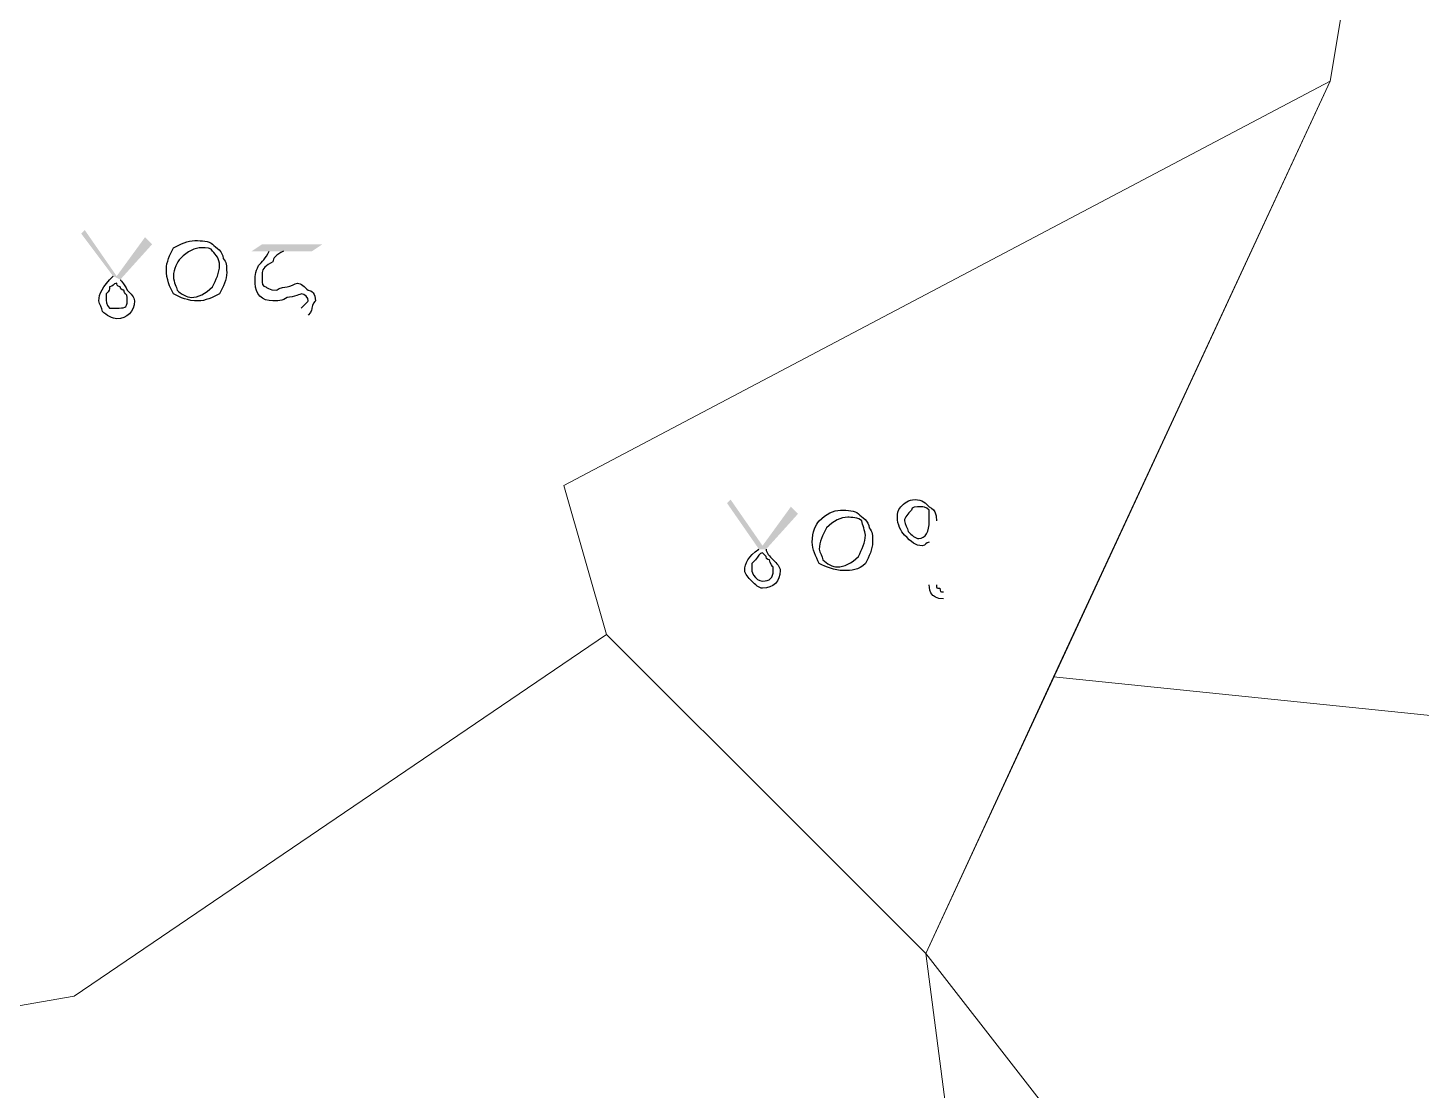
# Model space of a CAD drawing. Header units: inches. Extents: x -9985691 to 3643, y -3270716 to 4788.
# Drawn here: x -4980565.3 to -4980238.1, y -3259167.6 to -3258918 of the extents above; entities that cross this region are included whole.
import ezdxf

# ---------------------------------------------------------------- set-up
doc = ezdxf.new("R2010")
doc.units = ezdxf.units.IN
doc.header["$LTSCALE"] = 2
doc.header["$MEASUREMENT"] = 0
doc.layers.add('PDF_Geometry', color=7, linetype='CONTINUOUS')
doc.layers.add('PDF_Solid Fills', color=7, linetype='CONTINUOUS')

msp = doc.modelspace()

# ---------------------------------------------------------------- hatches: boundary and pattern name
at = {"layer": 'PDF_Solid Fills', "transparency": 33554559}
h = msp.add_hatch(color=256, dxfattribs=at)
h.paths.add_polyline_path([(-4980545.26, -3258976.32), (-4980552.76, -3258966.32), (-4980551.93, -3258965.48), (-4980544.43, -3258976.32), (-4980537.76, -3258967.15), (-4980536.1, -3258968.82), (-4980543.6, -3258977.15)], flags=0)
h.paths.add_polyline_path([(-4980508.6, -3258970.48), (-4980512.76, -3258970.48), (-4980510.26, -3258968.82), (-4980496.1, -3258968.82), (-4980498.6, -3258970.48), (-4980505.26, -3258970.48)], flags=0)
h.paths.add_polyline_path([(-4980499.43, -3258985.48), (-4980501.1, -3258983.82)], flags=0)
h = msp.add_hatch(color=256, dxfattribs=at)
h.paths.add_polyline_path([(-4980545.26, -3258976.32), (-4980552.76, -3258966.32), (-4980551.93, -3258965.48), (-4980544.43, -3258976.32), (-4980537.76, -3258967.15), (-4980536.1, -3258968.82), (-4980543.6, -3258977.15)], flags=0)
h.paths.add_polyline_path([(-4980508.6, -3258970.48), (-4980512.76, -3258970.48), (-4980510.26, -3258968.82), (-4980496.1, -3258968.82), (-4980498.6, -3258970.48), (-4980505.26, -3258970.48)], flags=0)
h.paths.add_polyline_path([(-4980499.43, -3258985.48), (-4980501.1, -3258983.82)], flags=0)
h = msp.add_hatch(color=256, dxfattribs=at)
h.paths.add_polyline_path([(-4980393.6, -3259040.48), (-4980401.1, -3259029.65), (-4980400.26, -3259028.82), (-4980392.76, -3259039.65), (-4980386.1, -3259030.48), (-4980384.43, -3259032.15), (-4980391.93, -3259040.48)], flags=0)
h.paths.add_polyline_path([(-4980351.93, -3259033.82), (-4980351.93, -3259048.82)], flags=0)
h.paths.add_polyline_path([(-4980350.26, -3259050.48), (-4980350.26, -3259052.15)], flags=0)
h = msp.add_hatch(color=256, dxfattribs=at)
h.paths.add_polyline_path([(-4980393.6, -3259040.48), (-4980401.1, -3259029.65), (-4980400.26, -3259028.82), (-4980392.76, -3259039.65), (-4980386.1, -3259030.48), (-4980384.43, -3259032.15), (-4980391.93, -3259040.48)], flags=0)
h.paths.add_polyline_path([(-4980351.93, -3259033.82), (-4980351.93, -3259048.82)], flags=0)
h.paths.add_polyline_path([(-4980350.26, -3259050.48), (-4980350.26, -3259052.15)], flags=0)

# ---------------------------------------------------------------- linework, layer by layer
at = {"layer": 'PDF_Geometry', "lineweight": 9}
for points in [[(-4980244.43, -3258875.48), (-4980254.43, -3258900.48), (-4980259.43, -3258930.48), (-4980439.43, -3259025.48), (-4980429.43, -3259060.48), (-4980554.43, -3259145.48), (-4980669.43, -3259165.48), (-4980724.43, -3258830.48), (-4980254.43, -3258740.48), (-4980244.43, -3258805.48)], [(-4980244.43, -3258875.48), (-4980254.43, -3258900.48), (-4980259.43, -3258930.48), (-4980439.43, -3259025.48), (-4980429.43, -3259060.48), (-4980554.43, -3259145.48), (-4980669.43, -3259165.48), (-4980724.43, -3258830.48), (-4980254.43, -3258740.48), (-4980244.43, -3258805.48)], [(-4980244.43, -3258875.48), (-4980254.43, -3258900.48), (-4980259.43, -3258930.48), (-4980439.43, -3259025.48), (-4980429.43, -3259060.48), (-4980554.43, -3259145.48), (-4980669.43, -3259165.48), (-4980724.43, -3258830.48), (-4980254.43, -3258740.48), (-4980244.43, -3258805.48)], [(-4980244.43, -3258875.48), (-4980254.43, -3258900.48), (-4980259.43, -3258930.48), (-4980439.43, -3259025.48), (-4980429.43, -3259060.48), (-4980554.43, -3259145.48), (-4980669.43, -3259165.48), (-4980724.43, -3258830.48), (-4980254.43, -3258740.48), (-4980244.43, -3258805.48)], [(-4980259.43, -3258930.48), (-4980254.43, -3258900.48), (-4980244.43, -3258875.48), (-4980039.43, -3258850.48), (-4979989.43, -3258825.48), (-4979964.43, -3258955.48), (-4979934.43, -3258995.48), (-4979934.43, -3259110.48), (-4980324.43, -3259070.48)], [(-4980259.43, -3258930.48), (-4980254.43, -3258900.48), (-4980244.43, -3258875.48), (-4980039.43, -3258850.48), (-4979989.43, -3258825.48), (-4979964.43, -3258955.48), (-4979934.43, -3258995.48), (-4979934.43, -3259110.48), (-4980324.43, -3259070.48)], [(-4980259.43, -3258930.48), (-4980254.43, -3258900.48), (-4980244.43, -3258875.48), (-4980039.43, -3258850.48), (-4979989.43, -3258825.48), (-4979964.43, -3258955.48), (-4979934.43, -3258995.48), (-4979934.43, -3259110.48), (-4980324.43, -3259070.48)], [(-4980259.43, -3258930.48), (-4980254.43, -3258900.48), (-4980244.43, -3258875.48), (-4980039.43, -3258850.48), (-4979989.43, -3258825.48), (-4979964.43, -3258955.48), (-4979934.43, -3258995.48), (-4979934.43, -3259110.48), (-4980324.43, -3259070.48)], [(-4980439.43, -3259025.48), (-4980259.43, -3258930.48), (-4980354.43, -3259135.48), (-4980384.43, -3259105.48), (-4980429.43, -3259060.48)], [(-4980439.43, -3259025.48), (-4980259.43, -3258930.48), (-4980354.43, -3259135.48), (-4980384.43, -3259105.48), (-4980429.43, -3259060.48)], [(-4980439.43, -3259025.48), (-4980259.43, -3258930.48), (-4980354.43, -3259135.48), (-4980384.43, -3259105.48), (-4980429.43, -3259060.48)], [(-4980439.43, -3259025.48), (-4980259.43, -3258930.48), (-4980354.43, -3259135.48), (-4980384.43, -3259105.48), (-4980429.43, -3259060.48)], [(-4980669.43, -3259165.48), (-4980554.43, -3259145.48), (-4980429.43, -3259060.48), (-4980384.43, -3259105.48), (-4980354.43, -3259135.48), (-4980339.43, -3259250.48), (-4980294.43, -3259325.48), (-4980399.43, -3259385.48), (-4980524.43, -3259400.48), (-4980619.43, -3259465.48)], [(-4980669.43, -3259165.48), (-4980554.43, -3259145.48), (-4980429.43, -3259060.48), (-4980384.43, -3259105.48), (-4980354.43, -3259135.48), (-4980339.43, -3259250.48), (-4980294.43, -3259325.48), (-4980399.43, -3259385.48), (-4980524.43, -3259400.48), (-4980619.43, -3259465.48)], [(-4980669.43, -3259165.48), (-4980554.43, -3259145.48), (-4980429.43, -3259060.48), (-4980384.43, -3259105.48), (-4980354.43, -3259135.48), (-4980339.43, -3259250.48), (-4980294.43, -3259325.48), (-4980399.43, -3259385.48), (-4980524.43, -3259400.48), (-4980619.43, -3259465.48)], [(-4980669.43, -3259165.48), (-4980554.43, -3259145.48), (-4980429.43, -3259060.48), (-4980384.43, -3259105.48), (-4980354.43, -3259135.48), (-4980339.43, -3259250.48), (-4980294.43, -3259325.48), (-4980399.43, -3259385.48), (-4980524.43, -3259400.48), (-4980619.43, -3259465.48)], [(-4979934.43, -3259245.48), (-4980264.43, -3259250.48), (-4980279.43, -3259230.48), (-4980284.43, -3259225.48), (-4980354.43, -3259135.48), (-4980324.43, -3259070.48), (-4979934.43, -3259110.48)], [(-4979934.43, -3259245.48), (-4980264.43, -3259250.48), (-4980279.43, -3259230.48), (-4980284.43, -3259225.48), (-4980354.43, -3259135.48), (-4980324.43, -3259070.48), (-4979934.43, -3259110.48)], [(-4979934.43, -3259245.48), (-4980264.43, -3259250.48), (-4980279.43, -3259230.48), (-4980284.43, -3259225.48), (-4980354.43, -3259135.48), (-4980324.43, -3259070.48), (-4979934.43, -3259110.48)], [(-4979934.43, -3259245.48), (-4980264.43, -3259250.48), (-4980279.43, -3259230.48), (-4980284.43, -3259225.48), (-4980354.43, -3259135.48), (-4980324.43, -3259070.48), (-4979934.43, -3259110.48)], [(-4980354.43, -3259135.48), (-4980284.43, -3259225.48), (-4980279.43, -3259230.48), (-4980264.43, -3259250.48), (-4980339.43, -3259250.48)], [(-4980354.43, -3259135.48), (-4980284.43, -3259225.48), (-4980279.43, -3259230.48), (-4980264.43, -3259250.48), (-4980339.43, -3259250.48)], [(-4980354.43, -3259135.48), (-4980284.43, -3259225.48), (-4980279.43, -3259230.48), (-4980264.43, -3259250.48), (-4980339.43, -3259250.48)], [(-4980354.43, -3259135.48), (-4980284.43, -3259225.48), (-4980279.43, -3259230.48), (-4980264.43, -3259250.48), (-4980339.43, -3259250.48)]]:
    msp.add_lwpolyline(points, close=True, dxfattribs=at)
at = {"layer": 'PDF_Geometry', "lineweight": 25}
for points in [[(-4980532.76, -3258974.65), (-4980532.76, -3258972.98), (-4980531.93, -3258971.32), (-4980531.1, -3258969.65)], [(-4980532.76, -3258974.65), (-4980532.76, -3258972.98), (-4980531.93, -3258971.32), (-4980531.1, -3258969.65)], [(-4980531.1, -3258969.65), (-4980529.43, -3258968.82), (-4980527.76, -3258967.98), (-4980526.1, -3258967.98)], [(-4980531.1, -3258969.65), (-4980529.43, -3258968.82), (-4980527.76, -3258967.98), (-4980526.1, -3258967.98)], [(-4980524.43, -3258969.65), (-4980526.1, -3258969.65), (-4980527.76, -3258970.48), (-4980529.43, -3258972.15)], [(-4980524.43, -3258969.65), (-4980526.1, -3258969.65), (-4980527.76, -3258970.48), (-4980529.43, -3258972.15)], [(-4980526.1, -3258967.98), (-4980524.43, -3258967.98), (-4980522.76, -3258967.98), (-4980521.93, -3258968.82)], [(-4980526.1, -3258967.98), (-4980524.43, -3258967.98), (-4980522.76, -3258967.98), (-4980521.93, -3258968.82)], [(-4980521.93, -3258970.48), (-4980521.93, -3258969.65), (-4980523.6, -3258969.65), (-4980524.43, -3258969.65)], [(-4980521.93, -3258970.48), (-4980521.93, -3258969.65), (-4980523.6, -3258969.65), (-4980524.43, -3258969.65)], [(-4980521.93, -3258968.82), (-4980521.1, -3258969.65), (-4980519.43, -3258970.48), (-4980519.43, -3258972.15)], [(-4980521.93, -3258968.82), (-4980521.1, -3258969.65), (-4980519.43, -3258970.48), (-4980519.43, -3258972.15)], [(-4980520.26, -3258973.82), (-4980520.26, -3258972.15), (-4980521.1, -3258971.32), (-4980521.93, -3258970.48)], [(-4980520.26, -3258973.82), (-4980520.26, -3258972.15), (-4980521.1, -3258971.32), (-4980521.93, -3258970.48)], [(-4980511.1, -3258973.82), (-4980510.26, -3258972.98), (-4980509.43, -3258972.15), (-4980508.6, -3258970.48)], [(-4980511.1, -3258973.82), (-4980510.26, -3258972.98), (-4980509.43, -3258972.15), (-4980508.6, -3258970.48)], [(-4980505.26, -3258970.48), (-4980506.93, -3258971.32), (-4980507.76, -3258972.15), (-4980507.76, -3258972.98)], [(-4980505.26, -3258970.48), (-4980506.93, -3258971.32), (-4980507.76, -3258972.15), (-4980507.76, -3258972.98)], [(-4980529.43, -3258972.15), (-4980530.26, -3258972.98), (-4980531.1, -3258974.65), (-4980531.1, -3258976.32)], [(-4980529.43, -3258972.15), (-4980530.26, -3258972.98), (-4980531.1, -3258974.65), (-4980531.1, -3258976.32)], [(-4980521.93, -3258978.82), (-4980521.1, -3258977.15), (-4980520.26, -3258975.48), (-4980520.26, -3258973.82)], [(-4980521.93, -3258978.82), (-4980521.1, -3258977.15), (-4980520.26, -3258975.48), (-4980520.26, -3258973.82)], [(-4980519.43, -3258972.15), (-4980518.6, -3258972.98), (-4980518.6, -3258973.82), (-4980518.6, -3258975.48)], [(-4980519.43, -3258972.15), (-4980518.6, -3258972.98), (-4980518.6, -3258973.82), (-4980518.6, -3258975.48)], [(-4980511.93, -3258977.98), (-4980511.93, -3258976.32), (-4980511.93, -3258975.48), (-4980511.1, -3258973.82)], [(-4980511.93, -3258977.98), (-4980511.93, -3258976.32), (-4980511.93, -3258975.48), (-4980511.1, -3258973.82)], [(-4980507.76, -3258972.98), (-4980509.43, -3258973.82), (-4980510.26, -3258974.65), (-4980510.26, -3258975.48)], [(-4980507.76, -3258972.98), (-4980509.43, -3258973.82), (-4980510.26, -3258974.65), (-4980510.26, -3258975.48)], [(-4980548.6, -3258982.15), (-4980548.6, -3258980.48), (-4980547.76, -3258978.82), (-4980545.26, -3258976.32)], [(-4980548.6, -3258982.15), (-4980548.6, -3258980.48), (-4980547.76, -3258978.82), (-4980545.26, -3258976.32)], [(-4980543.6, -3258977.15), (-4980543.6, -3258977.15), (-4980542.76, -3258977.98), (-4980541.93, -3258979.65)], [(-4980543.6, -3258977.15), (-4980543.6, -3258977.15), (-4980542.76, -3258977.98), (-4980541.93, -3258979.65)], [(-4980531.1, -3258980.48), (-4980531.93, -3258978.82), (-4980532.76, -3258977.15), (-4980532.76, -3258974.65)], [(-4980531.1, -3258980.48), (-4980531.93, -3258978.82), (-4980532.76, -3258977.15), (-4980532.76, -3258974.65)], [(-4980531.1, -3258976.32), (-4980531.1, -3258977.98), (-4980530.26, -3258978.82), (-4980530.26, -3258979.65)], [(-4980531.1, -3258976.32), (-4980531.1, -3258977.98), (-4980530.26, -3258978.82), (-4980530.26, -3258979.65)], [(-4980518.6, -3258975.48), (-4980518.6, -3258977.15), (-4980519.43, -3258978.82), (-4980520.26, -3258980.48)], [(-4980518.6, -3258975.48), (-4980518.6, -3258977.15), (-4980519.43, -3258978.82), (-4980520.26, -3258980.48)], [(-4980510.26, -3258975.48), (-4980510.26, -3258975.48), (-4980510.26, -3258976.32), (-4980510.26, -3258977.15)], [(-4980510.26, -3258975.48), (-4980510.26, -3258975.48), (-4980510.26, -3258976.32), (-4980510.26, -3258977.15)], [(-4980510.26, -3258977.15), (-4980510.26, -3258977.98), (-4980510.26, -3258978.82), (-4980509.43, -3258978.82)], [(-4980510.26, -3258977.15), (-4980510.26, -3258977.98), (-4980510.26, -3258978.82), (-4980509.43, -3258978.82)], [(-4980546.1, -3258978.82), (-4980546.1, -3258979.65), (-4980546.1, -3258979.65), (-4980546.93, -3258980.48)], [(-4980546.1, -3258978.82), (-4980546.1, -3258979.65), (-4980546.1, -3258979.65), (-4980546.93, -3258980.48)], [(-4980546.93, -3258980.48), (-4980546.93, -3258981.32), (-4980546.93, -3258981.32), (-4980546.93, -3258981.32)], [(-4980546.93, -3258980.48), (-4980546.93, -3258981.32), (-4980546.93, -3258981.32), (-4980546.93, -3258981.32)], [(-4980544.43, -3258977.98), (-4980545.26, -3258977.98), (-4980545.26, -3258978.82), (-4980546.1, -3258978.82)], [(-4980544.43, -3258977.98), (-4980545.26, -3258977.98), (-4980545.26, -3258978.82), (-4980546.1, -3258978.82)], [(-4980543.6, -3258978.82), (-4980544.43, -3258978.82), (-4980544.43, -3258977.98), (-4980544.43, -3258977.98)], [(-4980543.6, -3258978.82), (-4980544.43, -3258978.82), (-4980544.43, -3258977.98), (-4980544.43, -3258977.98)], [(-4980542.76, -3258979.65), (-4980542.76, -3258979.65), (-4980543.6, -3258979.65), (-4980543.6, -3258978.82)], [(-4980542.76, -3258979.65), (-4980542.76, -3258979.65), (-4980543.6, -3258979.65), (-4980543.6, -3258978.82)], [(-4980541.93, -3258981.32), (-4980541.93, -3258980.48), (-4980542.76, -3258980.48), (-4980542.76, -3258979.65)], [(-4980541.93, -3258981.32), (-4980541.93, -3258980.48), (-4980542.76, -3258980.48), (-4980542.76, -3258979.65)], [(-4980541.93, -3258979.65), (-4980541.1, -3258980.48), (-4980540.26, -3258981.32), (-4980540.26, -3258982.15)], [(-4980541.93, -3258979.65), (-4980541.1, -3258980.48), (-4980540.26, -3258981.32), (-4980540.26, -3258982.15)], [(-4980525.26, -3258982.15), (-4980527.76, -3258982.15), (-4980529.43, -3258981.32), (-4980531.1, -3258980.48)], [(-4980525.26, -3258982.15), (-4980527.76, -3258982.15), (-4980529.43, -3258981.32), (-4980531.1, -3258980.48)], [(-4980530.26, -3258979.65), (-4980529.43, -3258980.48), (-4980527.76, -3258981.32), (-4980526.93, -3258981.32)], [(-4980530.26, -3258979.65), (-4980529.43, -3258980.48), (-4980527.76, -3258981.32), (-4980526.93, -3258981.32)], [(-4980526.93, -3258981.32), (-4980525.26, -3258981.32), (-4980523.6, -3258980.48), (-4980521.93, -3258978.82)], [(-4980526.93, -3258981.32), (-4980525.26, -3258981.32), (-4980523.6, -3258980.48), (-4980521.93, -3258978.82)], [(-4980520.26, -3258980.48), (-4980521.93, -3258981.32), (-4980523.6, -3258982.15), (-4980525.26, -3258982.15)], [(-4980520.26, -3258980.48), (-4980521.93, -3258981.32), (-4980523.6, -3258982.15), (-4980525.26, -3258982.15)], [(-4980507.76, -3258982.15), (-4980510.26, -3258982.15), (-4980511.93, -3258980.48), (-4980511.93, -3258977.98)], [(-4980507.76, -3258982.15), (-4980510.26, -3258982.15), (-4980511.93, -3258980.48), (-4980511.93, -3258977.98)], [(-4980509.43, -3258978.82), (-4980509.43, -3258978.82), (-4980508.6, -3258979.65), (-4980506.93, -3258979.65)], [(-4980509.43, -3258978.82), (-4980509.43, -3258978.82), (-4980508.6, -3258979.65), (-4980506.93, -3258979.65)], [(-4980506.93, -3258979.65), (-4980506.93, -3258979.65), (-4980506.1, -3258978.82), (-4980504.43, -3258978.82)], [(-4980506.93, -3258979.65), (-4980506.93, -3258979.65), (-4980506.1, -3258978.82), (-4980504.43, -3258978.82)], [(-4980504.43, -3258978.82), (-4980503.6, -3258978.82), (-4980502.76, -3258977.98), (-4980501.93, -3258977.98)], [(-4980504.43, -3258978.82), (-4980503.6, -3258978.82), (-4980502.76, -3258977.98), (-4980501.93, -3258977.98)], [(-4980501.1, -3258980.48), (-4980501.1, -3258980.48), (-4980502.76, -3258981.32), (-4980504.43, -3258981.32)], [(-4980501.1, -3258980.48), (-4980501.1, -3258980.48), (-4980502.76, -3258981.32), (-4980504.43, -3258981.32)], [(-4980501.93, -3258977.98), (-4980501.1, -3258977.98), (-4980500.26, -3258978.82), (-4980499.43, -3258979.65)], [(-4980501.93, -3258977.98), (-4980501.1, -3258977.98), (-4980500.26, -3258978.82), (-4980499.43, -3258979.65)], [(-4980499.43, -3258982.15), (-4980499.43, -3258981.32), (-4980500.26, -3258980.48), (-4980501.1, -3258980.48)], [(-4980499.43, -3258982.15), (-4980499.43, -3258981.32), (-4980500.26, -3258980.48), (-4980501.1, -3258980.48)], [(-4980499.43, -3258979.65), (-4980498.6, -3258979.65), (-4980497.76, -3258980.48), (-4980497.76, -3258982.15)], [(-4980499.43, -3258979.65), (-4980498.6, -3258979.65), (-4980497.76, -3258980.48), (-4980497.76, -3258982.15)], [(-4980547.76, -3258984.65), (-4980547.76, -3258983.82), (-4980548.6, -3258982.98), (-4980548.6, -3258982.15)], [(-4980547.76, -3258984.65), (-4980547.76, -3258983.82), (-4980548.6, -3258982.98), (-4980548.6, -3258982.15)], [(-4980546.93, -3258981.32), (-4980546.93, -3258982.15), (-4980546.93, -3258982.98), (-4980546.1, -3258983.82)], [(-4980546.93, -3258981.32), (-4980546.93, -3258982.15), (-4980546.93, -3258982.98), (-4980546.1, -3258983.82)], [(-4980544.43, -3258983.82), (-4980542.76, -3258983.82), (-4980541.93, -3258983.82), (-4980541.93, -3258982.15)], [(-4980540.26, -3258982.15), (-4980540.26, -3258984.65), (-4980541.93, -3258986.32), (-4980544.43, -3258986.32)], [(-4980544.43, -3258983.82), (-4980542.76, -3258983.82), (-4980541.93, -3258983.82), (-4980541.93, -3258982.15)], [(-4980540.26, -3258982.15), (-4980540.26, -3258984.65), (-4980541.93, -3258986.32), (-4980544.43, -3258986.32)], [(-4980541.93, -3258982.15), (-4980541.93, -3258982.15), (-4980541.93, -3258982.15), (-4980541.93, -3258981.32)], [(-4980541.93, -3258982.15), (-4980541.93, -3258982.15), (-4980541.93, -3258982.15), (-4980541.93, -3258981.32)], [(-4980504.43, -3258981.32), (-4980505.26, -3258982.15), (-4980506.93, -3258982.15), (-4980507.76, -3258982.15)], [(-4980504.43, -3258981.32), (-4980505.26, -3258982.15), (-4980506.93, -3258982.15), (-4980507.76, -3258982.15)], [(-4980501.1, -3258983.82), (-4980500.26, -3258982.98), (-4980499.43, -3258982.15), (-4980499.43, -3258982.15)], [(-4980501.1, -3258983.82), (-4980500.26, -3258982.98), (-4980499.43, -3258982.15), (-4980499.43, -3258982.15)], [(-4980497.76, -3258982.15), (-4980497.76, -3258982.15), (-4980498.6, -3258982.98), (-4980498.6, -3258983.82)], [(-4980497.76, -3258982.15), (-4980497.76, -3258982.15), (-4980498.6, -3258982.98), (-4980498.6, -3258983.82)], [(-4980544.43, -3258986.32), (-4980545.26, -3258986.32), (-4980546.93, -3258985.48), (-4980547.76, -3258984.65)], [(-4980544.43, -3258986.32), (-4980545.26, -3258986.32), (-4980546.93, -3258985.48), (-4980547.76, -3258984.65)], [(-4980546.1, -3258983.82), (-4980546.1, -3258983.82), (-4980545.26, -3258983.82), (-4980544.43, -3258983.82)], [(-4980546.1, -3258983.82), (-4980546.1, -3258983.82), (-4980545.26, -3258983.82), (-4980544.43, -3258983.82)], [(-4980498.6, -3258983.82), (-4980498.6, -3258983.82), (-4980498.6, -3258984.65), (-4980499.43, -3258985.48)], [(-4980498.6, -3258983.82), (-4980498.6, -3258983.82), (-4980498.6, -3258984.65), (-4980499.43, -3258985.48)], [(-4980360.26, -3259030.48), (-4980359.43, -3259029.65), (-4980358.6, -3259028.82), (-4980356.93, -3259028.82)], [(-4980360.26, -3259030.48), (-4980359.43, -3259029.65), (-4980358.6, -3259028.82), (-4980356.93, -3259028.82)], [(-4980356.93, -3259028.82), (-4980355.26, -3259028.82), (-4980354.43, -3259029.65), (-4980353.6, -3259030.48)], [(-4980356.93, -3259028.82), (-4980355.26, -3259028.82), (-4980354.43, -3259029.65), (-4980353.6, -3259030.48)], [(-4980379.43, -3259033.82), (-4980377.76, -3259032.15), (-4980376.1, -3259031.32), (-4980374.43, -3259031.32)], [(-4980379.43, -3259033.82), (-4980377.76, -3259032.15), (-4980376.1, -3259031.32), (-4980374.43, -3259031.32)], [(-4980374.43, -3259031.32), (-4980372.76, -3259031.32), (-4980371.1, -3259031.32), (-4980370.26, -3259032.15)], [(-4980374.43, -3259031.32), (-4980372.76, -3259031.32), (-4980371.1, -3259031.32), (-4980370.26, -3259032.15)], [(-4980370.26, -3259032.15), (-4980369.43, -3259032.98), (-4980367.76, -3259033.82), (-4980367.76, -3259035.48)], [(-4980370.26, -3259032.15), (-4980369.43, -3259032.98), (-4980367.76, -3259033.82), (-4980367.76, -3259035.48)], [(-4980361.1, -3259032.98), (-4980361.1, -3259032.15), (-4980361.1, -3259031.32), (-4980360.26, -3259030.48)], [(-4980361.1, -3259032.98), (-4980361.1, -3259032.15), (-4980361.1, -3259031.32), (-4980360.26, -3259030.48)], [(-4980357.76, -3259031.32), (-4980358.6, -3259032.15), (-4980359.43, -3259032.98), (-4980359.43, -3259033.82)], [(-4980357.76, -3259031.32), (-4980358.6, -3259032.15), (-4980359.43, -3259032.98), (-4980359.43, -3259033.82)], [(-4980355.26, -3259030.48), (-4980356.93, -3259030.48), (-4980357.76, -3259030.48), (-4980357.76, -3259031.32)], [(-4980355.26, -3259030.48), (-4980356.93, -3259030.48), (-4980357.76, -3259030.48), (-4980357.76, -3259031.32)], [(-4980353.6, -3259031.32), (-4980354.43, -3259030.48), (-4980355.26, -3259030.48), (-4980355.26, -3259030.48)], [(-4980353.6, -3259031.32), (-4980354.43, -3259030.48), (-4980355.26, -3259030.48), (-4980355.26, -3259030.48)], [(-4980353.6, -3259030.48), (-4980351.93, -3259031.32), (-4980351.93, -3259032.98), (-4980351.93, -3259033.82)], [(-4980353.6, -3259030.48), (-4980351.93, -3259031.32), (-4980351.93, -3259032.98), (-4980351.93, -3259033.82)], [(-4980353.6, -3259033.82), (-4980353.6, -3259032.98), (-4980353.6, -3259032.15), (-4980353.6, -3259031.32)], [(-4980353.6, -3259033.82), (-4980353.6, -3259032.98), (-4980353.6, -3259032.15), (-4980353.6, -3259031.32)], [(-4980381.1, -3259038.82), (-4980381.1, -3259036.32), (-4980380.26, -3259034.65), (-4980379.43, -3259033.82)], [(-4980381.1, -3259038.82), (-4980381.1, -3259036.32), (-4980380.26, -3259034.65), (-4980379.43, -3259033.82)], [(-4980377.76, -3259035.48), (-4980378.6, -3259037.15), (-4980379.43, -3259038.82), (-4980379.43, -3259040.48)], [(-4980377.76, -3259035.48), (-4980378.6, -3259037.15), (-4980379.43, -3259038.82), (-4980379.43, -3259040.48)], [(-4980372.76, -3259032.98), (-4980374.43, -3259032.98), (-4980376.1, -3259033.82), (-4980377.76, -3259035.48)], [(-4980372.76, -3259032.98), (-4980374.43, -3259032.98), (-4980376.1, -3259033.82), (-4980377.76, -3259035.48)], [(-4980369.43, -3259033.82), (-4980370.26, -3259032.98), (-4980371.93, -3259032.98), (-4980372.76, -3259032.98)], [(-4980369.43, -3259033.82), (-4980370.26, -3259032.98), (-4980371.93, -3259032.98), (-4980372.76, -3259032.98)], [(-4980368.6, -3259037.15), (-4980368.6, -3259036.32), (-4980369.43, -3259034.65), (-4980369.43, -3259033.82)], [(-4980368.6, -3259037.15), (-4980368.6, -3259036.32), (-4980369.43, -3259034.65), (-4980369.43, -3259033.82)], [(-4980367.76, -3259035.48), (-4980366.93, -3259036.32), (-4980366.93, -3259037.15), (-4980366.93, -3259038.82)], [(-4980367.76, -3259035.48), (-4980366.93, -3259036.32), (-4980366.93, -3259037.15), (-4980366.93, -3259038.82)], [(-4980359.43, -3259037.15), (-4980360.26, -3259036.32), (-4980361.1, -3259034.65), (-4980361.1, -3259032.98)], [(-4980359.43, -3259037.15), (-4980360.26, -3259036.32), (-4980361.1, -3259034.65), (-4980361.1, -3259032.98)], [(-4980359.43, -3259033.82), (-4980359.43, -3259034.65), (-4980358.6, -3259035.48), (-4980358.6, -3259036.32)], [(-4980359.43, -3259033.82), (-4980359.43, -3259034.65), (-4980358.6, -3259035.48), (-4980358.6, -3259036.32)], [(-4980356.1, -3259037.98), (-4980354.43, -3259037.98), (-4980353.6, -3259036.32), (-4980353.6, -3259033.82)], [(-4980356.1, -3259037.98), (-4980354.43, -3259037.98), (-4980353.6, -3259036.32), (-4980353.6, -3259033.82)], [(-4980379.43, -3259043.82), (-4980380.26, -3259042.15), (-4980381.1, -3259040.48), (-4980381.1, -3259038.82)], [(-4980379.43, -3259043.82), (-4980380.26, -3259042.15), (-4980381.1, -3259040.48), (-4980381.1, -3259038.82)], [(-4980370.26, -3259042.15), (-4980369.43, -3259040.48), (-4980368.6, -3259038.82), (-4980368.6, -3259037.15)], [(-4980370.26, -3259042.15), (-4980369.43, -3259040.48), (-4980368.6, -3259038.82), (-4980368.6, -3259037.15)], [(-4980366.93, -3259038.82), (-4980366.93, -3259040.48), (-4980367.76, -3259042.15), (-4980368.6, -3259043.82)], [(-4980366.93, -3259038.82), (-4980366.93, -3259040.48), (-4980367.76, -3259042.15), (-4980368.6, -3259043.82)], [(-4980355.26, -3259039.65), (-4980356.93, -3259039.65), (-4980357.76, -3259038.82), (-4980359.43, -3259037.15)], [(-4980355.26, -3259039.65), (-4980356.93, -3259039.65), (-4980357.76, -3259038.82), (-4980359.43, -3259037.15)], [(-4980358.6, -3259036.32), (-4980357.76, -3259037.15), (-4980356.93, -3259037.98), (-4980356.1, -3259037.98)], [(-4980358.6, -3259036.32), (-4980357.76, -3259037.15), (-4980356.93, -3259037.98), (-4980356.1, -3259037.98)], [(-4980353.6, -3259038.82), (-4980354.43, -3259038.82), (-4980354.43, -3259039.65), (-4980355.26, -3259039.65)], [(-4980353.6, -3259038.82), (-4980354.43, -3259038.82), (-4980354.43, -3259039.65), (-4980355.26, -3259039.65)], [(-4980396.93, -3259045.48), (-4980396.93, -3259043.82), (-4980396.1, -3259042.15), (-4980393.6, -3259040.48)], [(-4980396.93, -3259045.48), (-4980396.93, -3259043.82), (-4980396.1, -3259042.15), (-4980393.6, -3259040.48)], [(-4980392.76, -3259041.32), (-4980393.6, -3259041.32), (-4980393.6, -3259042.15), (-4980394.43, -3259042.98)], [(-4980392.76, -3259041.32), (-4980393.6, -3259041.32), (-4980393.6, -3259042.15), (-4980394.43, -3259042.98)], [(-4980391.93, -3259042.15), (-4980391.93, -3259042.15), (-4980392.76, -3259041.32), (-4980392.76, -3259041.32)], [(-4980391.93, -3259042.15), (-4980391.93, -3259042.15), (-4980392.76, -3259041.32), (-4980392.76, -3259041.32)], [(-4980391.93, -3259040.48), (-4980391.93, -3259041.32), (-4980391.1, -3259042.15), (-4980390.26, -3259042.98)], [(-4980391.93, -3259040.48), (-4980391.93, -3259041.32), (-4980391.1, -3259042.15), (-4980390.26, -3259042.98)], [(-4980391.1, -3259042.98), (-4980391.1, -3259042.98), (-4980391.93, -3259042.98), (-4980391.93, -3259042.15)], [(-4980391.1, -3259042.98), (-4980391.1, -3259042.98), (-4980391.93, -3259042.98), (-4980391.93, -3259042.15)], [(-4980379.43, -3259040.48), (-4980379.43, -3259041.32), (-4980378.6, -3259042.15), (-4980378.6, -3259042.98)], [(-4980379.43, -3259040.48), (-4980379.43, -3259041.32), (-4980378.6, -3259042.15), (-4980378.6, -3259042.98)], [(-4980375.26, -3259044.65), (-4980373.6, -3259044.65), (-4980371.93, -3259043.82), (-4980370.26, -3259042.15)], [(-4980375.26, -3259044.65), (-4980373.6, -3259044.65), (-4980371.93, -3259043.82), (-4980370.26, -3259042.15)], [(-4980395.26, -3259047.98), (-4980396.1, -3259047.15), (-4980396.93, -3259046.32), (-4980396.93, -3259045.48)], [(-4980395.26, -3259047.98), (-4980396.1, -3259047.15), (-4980396.93, -3259046.32), (-4980396.93, -3259045.48)], [(-4980394.43, -3259042.98), (-4980394.43, -3259042.98), (-4980394.43, -3259042.98), (-4980395.26, -3259043.82)], [(-4980394.43, -3259042.98), (-4980394.43, -3259042.98), (-4980394.43, -3259042.98), (-4980395.26, -3259043.82)], [(-4980395.26, -3259043.82), (-4980395.26, -3259044.65), (-4980395.26, -3259044.65), (-4980395.26, -3259045.48)], [(-4980395.26, -3259043.82), (-4980395.26, -3259044.65), (-4980395.26, -3259044.65), (-4980395.26, -3259045.48)], [(-4980395.26, -3259045.48), (-4980395.26, -3259045.48), (-4980395.26, -3259046.32), (-4980394.43, -3259047.15)], [(-4980395.26, -3259045.48), (-4980395.26, -3259045.48), (-4980395.26, -3259046.32), (-4980394.43, -3259047.15)], [(-4980392.76, -3259047.98), (-4980391.1, -3259047.98), (-4980390.26, -3259047.15), (-4980390.26, -3259045.48)], [(-4980388.6, -3259045.48), (-4980388.6, -3259047.98), (-4980390.26, -3259049.65), (-4980392.76, -3259049.65)], [(-4980392.76, -3259047.98), (-4980391.1, -3259047.98), (-4980390.26, -3259047.15), (-4980390.26, -3259045.48)], [(-4980388.6, -3259045.48), (-4980388.6, -3259047.98), (-4980390.26, -3259049.65), (-4980392.76, -3259049.65)], [(-4980390.26, -3259044.65), (-4980390.26, -3259044.65), (-4980391.1, -3259043.82), (-4980391.1, -3259042.98)], [(-4980390.26, -3259044.65), (-4980390.26, -3259044.65), (-4980391.1, -3259043.82), (-4980391.1, -3259042.98)], [(-4980390.26, -3259042.98), (-4980389.43, -3259043.82), (-4980388.6, -3259044.65), (-4980388.6, -3259045.48)], [(-4980390.26, -3259042.98), (-4980389.43, -3259043.82), (-4980388.6, -3259044.65), (-4980388.6, -3259045.48)], [(-4980390.26, -3259045.48), (-4980390.26, -3259045.48), (-4980390.26, -3259045.48), (-4980390.26, -3259044.65)], [(-4980390.26, -3259045.48), (-4980390.26, -3259045.48), (-4980390.26, -3259045.48), (-4980390.26, -3259044.65)], [(-4980373.6, -3259045.48), (-4980376.1, -3259045.48), (-4980377.76, -3259044.65), (-4980379.43, -3259043.82)], [(-4980373.6, -3259045.48), (-4980376.1, -3259045.48), (-4980377.76, -3259044.65), (-4980379.43, -3259043.82)], [(-4980378.6, -3259042.98), (-4980377.76, -3259043.82), (-4980376.1, -3259044.65), (-4980375.26, -3259044.65)], [(-4980378.6, -3259042.98), (-4980377.76, -3259043.82), (-4980376.1, -3259044.65), (-4980375.26, -3259044.65)], [(-4980368.6, -3259043.82), (-4980370.26, -3259045.48), (-4980371.93, -3259045.48), (-4980373.6, -3259045.48)], [(-4980368.6, -3259043.82), (-4980370.26, -3259045.48), (-4980371.93, -3259045.48), (-4980373.6, -3259045.48)], [(-4980392.76, -3259049.65), (-4980393.6, -3259049.65), (-4980394.43, -3259048.82), (-4980395.26, -3259047.98)], [(-4980392.76, -3259049.65), (-4980393.6, -3259049.65), (-4980394.43, -3259048.82), (-4980395.26, -3259047.98)], [(-4980394.43, -3259047.15), (-4980394.43, -3259047.15), (-4980393.6, -3259047.98), (-4980392.76, -3259047.98)], [(-4980394.43, -3259047.15), (-4980394.43, -3259047.15), (-4980393.6, -3259047.98), (-4980392.76, -3259047.98)], [(-4980352.76, -3259051.32), (-4980353.6, -3259050.48), (-4980353.6, -3259049.65), (-4980353.6, -3259048.82)], [(-4980352.76, -3259051.32), (-4980353.6, -3259050.48), (-4980353.6, -3259049.65), (-4980353.6, -3259048.82)], [(-4980351.93, -3259048.82), (-4980351.93, -3259049.65), (-4980351.93, -3259049.65), (-4980351.1, -3259049.65)], [(-4980351.93, -3259048.82), (-4980351.93, -3259049.65), (-4980351.93, -3259049.65), (-4980351.1, -3259049.65)], [(-4980350.26, -3259052.15), (-4980351.93, -3259052.15), (-4980352.76, -3259051.32), (-4980352.76, -3259051.32)], [(-4980350.26, -3259052.15), (-4980351.93, -3259052.15), (-4980352.76, -3259051.32), (-4980352.76, -3259051.32)], [(-4980351.1, -3259049.65), (-4980351.1, -3259050.48), (-4980351.1, -3259050.48), (-4980350.26, -3259050.48)], [(-4980351.1, -3259049.65), (-4980351.1, -3259050.48), (-4980351.1, -3259050.48), (-4980350.26, -3259050.48)]]:
    msp.add_open_spline(points, degree=3, dxfattribs=at)

doc.saveas('drawing.dxf')
